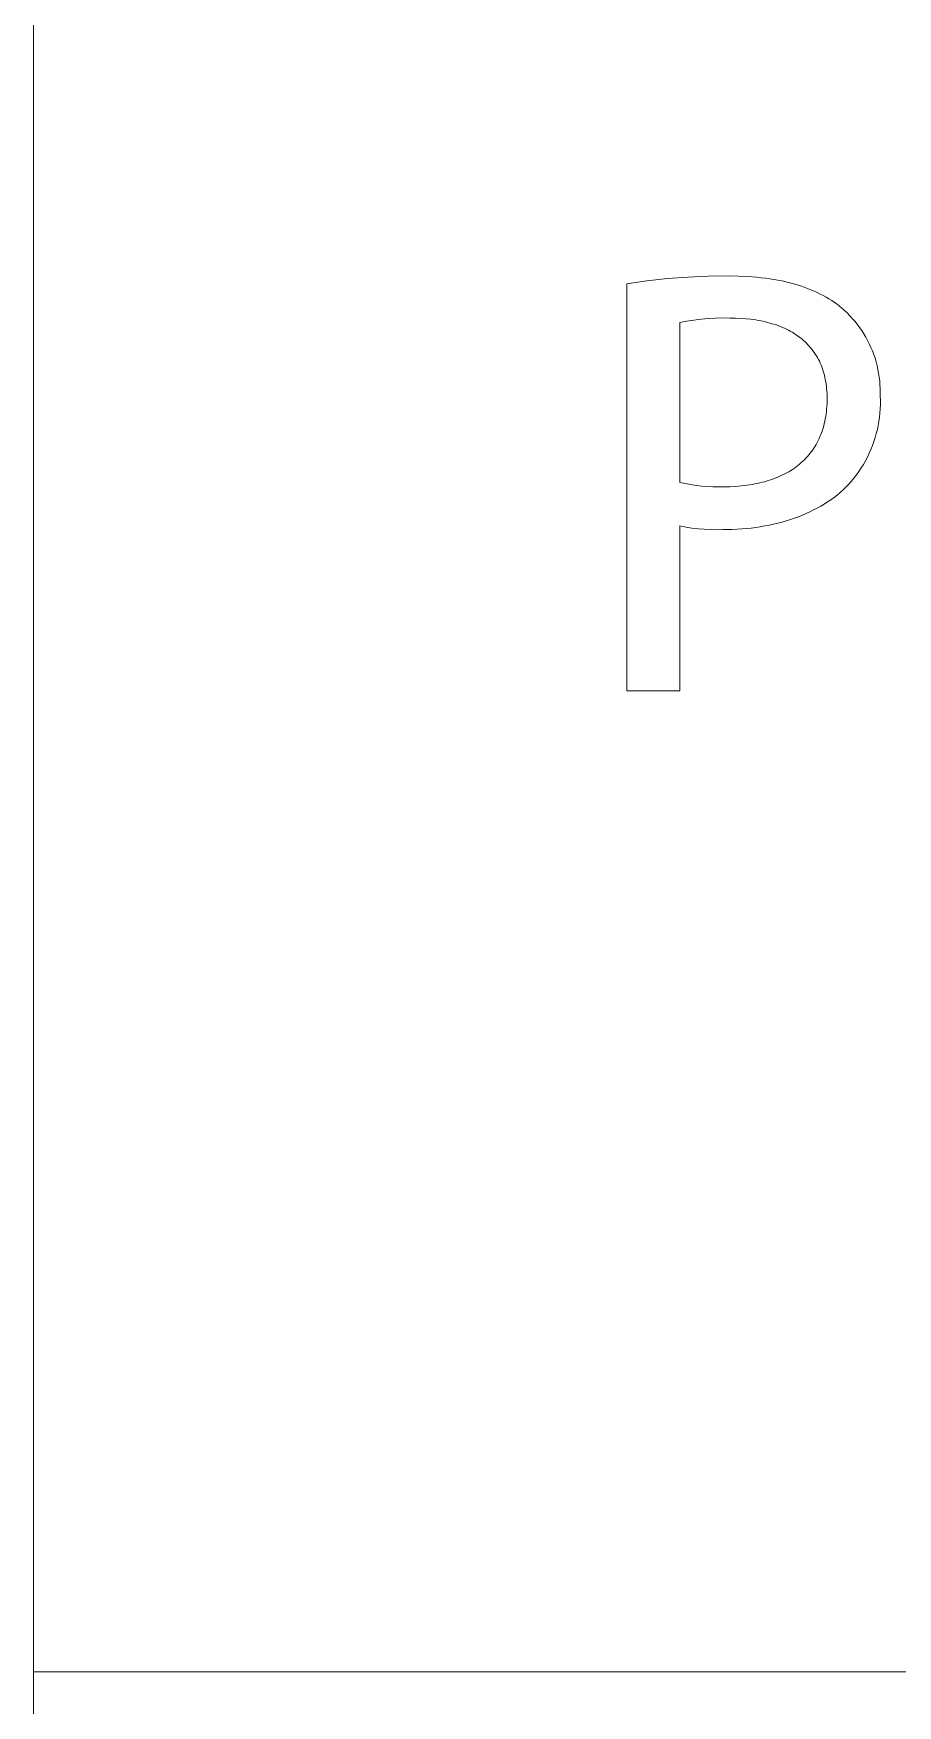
# Model space of a CAD drawing. Header units: millimetres. Extents: x -1893 to 2799, y -925 to 2353.
# Drawn here: x 1025.4 to 1091.8, y -796.1 to -667.6 of the extents above; entities that cross this region are included whole.
import ezdxf

# ---------------------------------------------------------------- set-up
doc = ezdxf.new("R2010")
doc.units = ezdxf.units.MM
doc.header["$MEASUREMENT"] = 0
doc.layers.add('Domyślny', color=7, linetype='Continuous', true_color=0x000000)

msp = doc.modelspace()

# ---------------------------------------------------------------- linework, layer by layer
at = {"layer": 'Domyślny', "color": 18, "lineweight": 15, "true_color": 0x000000}
for p, q in [((1025.42, -924.63), (1025.42, -400.13)), ((1075.72, -686.32), (1077.29, -686.25)), ((1077.29, -686.25), (1078.87, -686.23)), ((1078.87, -686.23), (1079.61, -686.24)), ((1079.61, -686.24), (1080.33, -686.28)), ((1080.33, -686.28), (1081.03, -686.33)), ((1071.02, -686.84), (1072.58, -686.61)), ((1071.02, -718.12), (1071.02, -686.84)), ((1072.58, -686.61), (1074.15, -686.44)), ((1074.15, -686.44), (1075.72, -686.32)), ((1081.03, -686.33), (1081.36, -686.37)), ((1081.36, -686.37), (1081.7, -686.41)), ((1081.7, -686.41), (1082.02, -686.45)), ((1082.02, -686.45), (1082.34, -686.5)), ((1082.34, -686.5), (1082.65, -686.56)), ((1082.65, -686.56), (1082.96, -686.62)), ((1082.96, -686.62), (1083.26, -686.69)), ((1083.26, -686.69), (1083.55, -686.76)), ((1083.55, -686.76), (1083.84, -686.84)), ((1083.84, -686.84), (1084.12, -686.92)), ((1084.12, -686.92), (1084.39, -687)), ((1084.39, -687), (1084.66, -687.09)), ((1084.66, -687.09), (1084.92, -687.19)), ((1084.92, -687.19), (1085.18, -687.29)), ((1085.18, -687.29), (1085.42, -687.4)), ((1085.42, -687.4), (1085.67, -687.51)), ((1085.67, -687.51), (1085.9, -687.62)), ((1085.9, -687.62), (1086.13, -687.74)), ((1086.13, -687.74), (1086.36, -687.86)), ((1086.36, -687.86), (1086.57, -687.99)), ((1086.57, -687.99), (1086.78, -688.13)), ((1086.78, -688.13), (1086.99, -688.26)), ((1086.99, -688.26), (1087.19, -688.41)), ((1087.19, -688.41), (1087.38, -688.55)), ((1087.38, -688.55), (1087.56, -688.7)), ((1087.56, -688.7), (1087.74, -688.86)), ((1087.74, -688.86), (1087.96, -689.06)), ((1075.65, -689.71), (1075.1, -689.81)), ((1075.1, -689.81), (1075.1, -702.11)), ((1076.19, -689.62), (1075.65, -689.71)), ((1076.74, -689.55), (1076.19, -689.62)), ((1077.3, -689.51), (1076.74, -689.55)), ((1077.85, -689.47), (1077.3, -689.51)), ((1078.41, -689.46), (1077.85, -689.47)), ((1078.96, -689.47), (1078.41, -689.46)), ((1079.38, -689.47), (1078.96, -689.47)), ((1079.79, -689.49), (1079.38, -689.47)), ((1080.18, -689.52), (1079.79, -689.49)), ((1080.57, -689.56), (1080.18, -689.52)), ((1080.95, -689.61), (1080.57, -689.56)), ((1081.14, -689.65), (1080.95, -689.61)), ((1081.32, -689.68), (1081.14, -689.65)), ((1081.5, -689.72), (1081.32, -689.68)), ((1081.68, -689.76), (1081.5, -689.72)), ((1081.85, -689.8), (1081.68, -689.76)), ((1082.03, -689.85), (1081.85, -689.8)), ((1082.19, -689.9), (1082.03, -689.85)), ((1082.36, -689.95), (1082.19, -689.9)), ((1082.53, -690), (1082.36, -689.95)), ((1082.69, -690.06), (1082.53, -690)), ((1082.84, -690.12), (1082.69, -690.06)), ((1083, -690.19), (1082.84, -690.12)), ((1087.96, -689.06), (1088.16, -689.27)), ((1088.16, -689.27), (1088.36, -689.49)), ((1088.36, -689.49), (1088.56, -689.72)), ((1088.56, -689.72), (1088.74, -689.95)), ((1088.74, -689.95), (1088.92, -690.19)), ((1083.15, -690.25), (1083, -690.19)), ((1083.3, -690.32), (1083.15, -690.25)), ((1083.45, -690.4), (1083.3, -690.32)), ((1083.59, -690.47), (1083.45, -690.4)), ((1083.73, -690.55), (1083.59, -690.47)), ((1083.87, -690.64), (1083.73, -690.55)), ((1084, -690.72), (1083.87, -690.64)), ((1084.13, -690.81), (1084, -690.72)), ((1084.26, -690.9), (1084.13, -690.81)), ((1084.38, -691), (1084.26, -690.9)), ((1084.5, -691.09), (1084.38, -691)), ((1084.62, -691.2), (1084.5, -691.09)), ((1084.73, -691.3), (1084.62, -691.2)), ((1084.84, -691.41), (1084.73, -691.3)), ((1084.95, -691.52), (1084.84, -691.41)), ((1088.92, -690.19), (1089.09, -690.43)), ((1089.09, -690.43), (1089.24, -690.68)), ((1089.24, -690.68), (1089.4, -690.93)), ((1089.4, -690.93), (1089.54, -691.19)), ((1089.54, -691.19), (1089.67, -691.46)), ((1085.05, -691.63), (1084.95, -691.52)), ((1085.16, -691.75), (1085.05, -691.63)), ((1085.25, -691.87), (1085.16, -691.75)), ((1085.34, -691.99), (1085.25, -691.87)), ((1085.43, -692.11), (1085.34, -691.99)), ((1085.52, -692.24), (1085.43, -692.11)), ((1085.6, -692.37), (1085.52, -692.24)), ((1085.68, -692.51), (1085.6, -692.37)), ((1085.76, -692.65), (1085.68, -692.51)), ((1085.83, -692.79), (1085.76, -692.65)), ((1089.67, -691.46), (1089.79, -691.73)), ((1089.79, -691.73), (1089.91, -692)), ((1089.91, -692), (1090.01, -692.28)), ((1090.01, -692.28), (1090.11, -692.56)), ((1090.11, -692.56), (1090.19, -692.84)), ((1085.89, -692.93), (1085.83, -692.79)), ((1085.96, -693.08), (1085.89, -692.93)), ((1086.02, -693.23), (1085.96, -693.08)), ((1086.07, -693.38), (1086.02, -693.23)), ((1086.12, -693.54), (1086.07, -693.38)), ((1086.17, -693.7), (1086.12, -693.54)), ((1086.22, -693.86), (1086.17, -693.7)), ((1086.26, -694.03), (1086.22, -693.86)), ((1090.19, -692.84), (1090.27, -693.13)), ((1090.27, -693.13), (1090.33, -693.42)), ((1090.33, -693.42), (1090.39, -693.71)), ((1090.39, -693.71), (1090.43, -694)), ((1090.43, -694), (1090.47, -694.3)), ((1086.29, -694.2), (1086.26, -694.03)), ((1086.32, -694.37), (1086.29, -694.2)), ((1086.35, -694.55), (1086.32, -694.37)), ((1086.37, -694.73), (1086.35, -694.55)), ((1086.39, -694.91), (1086.37, -694.73)), ((1086.41, -695.09), (1086.39, -694.91)), ((1086.42, -695.28), (1086.41, -695.09)), ((1086.43, -695.47), (1086.42, -695.28)), ((1090.47, -694.3), (1090.49, -694.59)), ((1090.49, -694.59), (1090.51, -694.89)), ((1090.51, -694.89), (1090.51, -695.18)), ((1090.51, -695.18), (1090.51, -695.48)), ((1086.37, -696.66), (1086.39, -696.47)), ((1086.39, -696.47), (1086.41, -696.27)), ((1086.41, -696.27), (1086.42, -696.07)), ((1086.42, -696.07), (1086.43, -695.87)), ((1086.43, -695.67), (1086.43, -695.47)), ((1086.43, -695.87), (1086.43, -695.67)), ((1090.51, -696.45), (1090.48, -696.77)), ((1090.51, -695.48), (1090.52, -695.8)), ((1090.52, -696.12), (1090.51, -696.45)), ((1090.52, -695.8), (1090.52, -696.12)), ((1086.12, -697.92), (1086.17, -697.75)), ((1086.17, -697.75), (1086.21, -697.57)), ((1086.21, -697.57), (1086.25, -697.4)), ((1086.25, -697.4), (1086.29, -697.22)), ((1086.29, -697.22), (1086.32, -697.03)), ((1086.32, -697.03), (1086.35, -696.85)), ((1086.35, -696.85), (1086.37, -696.66)), ((1090.35, -697.72), (1090.29, -698.04)), ((1090.41, -697.41), (1090.35, -697.72)), ((1090.45, -697.09), (1090.41, -697.41)), ((1090.48, -696.77), (1090.45, -697.09)), ((1085.58, -699.18), (1085.66, -699.03)), ((1085.66, -699.03), (1085.74, -698.88)), ((1085.74, -698.88), (1085.81, -698.73)), ((1085.81, -698.73), (1085.88, -698.57)), ((1085.88, -698.57), (1085.95, -698.41)), ((1085.95, -698.41), (1086.01, -698.25)), ((1086.01, -698.25), (1086.07, -698.09)), ((1086.07, -698.09), (1086.12, -697.92)), ((1090.02, -698.96), (1089.91, -699.27)), ((1090.12, -698.66), (1090.02, -698.96)), ((1090.21, -698.35), (1090.12, -698.66)), ((1090.29, -698.04), (1090.21, -698.35)), ((1084.56, -700.47), (1084.68, -700.36)), ((1084.68, -700.36), (1084.79, -700.24)), ((1084.79, -700.24), (1084.91, -700.12)), ((1084.91, -700.12), (1085.01, -699.99)), ((1085.01, -699.99), (1085.12, -699.86)), ((1085.12, -699.86), (1085.22, -699.73)), ((1085.22, -699.73), (1085.32, -699.6)), ((1085.32, -699.6), (1085.41, -699.46)), ((1085.41, -699.46), (1085.5, -699.32)), ((1085.5, -699.32), (1085.58, -699.18)), ((1089.38, -700.44), (1089.22, -700.72)), ((1089.53, -700.15), (1089.38, -700.44)), ((1089.67, -699.86), (1089.53, -700.15)), ((1089.8, -699.57), (1089.67, -699.86)), ((1089.91, -699.27), (1089.8, -699.57)), ((1082.52, -701.75), (1082.69, -701.68)), ((1082.69, -701.68), (1082.85, -701.6)), ((1082.85, -701.6), (1083.01, -701.53)), ((1083.01, -701.53), (1083.17, -701.45)), ((1083.17, -701.45), (1083.33, -701.36)), ((1083.33, -701.36), (1083.48, -701.28)), ((1083.48, -701.28), (1083.63, -701.19)), ((1083.63, -701.19), (1083.77, -701.1)), ((1083.77, -701.1), (1083.91, -701)), ((1083.91, -701), (1084.05, -700.9)), ((1084.05, -700.9), (1084.18, -700.8)), ((1084.18, -700.8), (1084.31, -700.69)), ((1084.31, -700.69), (1084.44, -700.58)), ((1084.44, -700.58), (1084.56, -700.47)), ((1088.68, -701.52), (1088.49, -701.77)), ((1088.87, -701.26), (1088.68, -701.52)), ((1089.05, -700.99), (1088.87, -701.26)), ((1089.22, -700.72), (1089.05, -700.99)), ((1075.1, -702.11), (1075.52, -702.19)), ((1075.52, -702.19), (1075.94, -702.27)), ((1075.94, -702.27), (1076.36, -702.33)), ((1076.36, -702.33), (1076.79, -702.38)), ((1076.79, -702.38), (1077.21, -702.41)), ((1077.21, -702.41), (1077.64, -702.43)), ((1077.64, -702.43), (1078.06, -702.44)), ((1078.06, -702.44), (1078.49, -702.43)), ((1078.49, -702.43), (1078.95, -702.43)), ((1078.95, -702.43), (1079.39, -702.41)), ((1079.39, -702.41), (1079.83, -702.37)), ((1079.83, -702.37), (1080.04, -702.35)), ((1080.04, -702.35), (1080.25, -702.32)), ((1080.25, -702.32), (1080.46, -702.29)), ((1080.46, -702.29), (1080.66, -702.26)), ((1080.66, -702.26), (1080.86, -702.22)), ((1080.86, -702.22), (1081.06, -702.18)), ((1081.06, -702.18), (1081.25, -702.14)), ((1081.25, -702.14), (1081.44, -702.09)), ((1081.44, -702.09), (1081.63, -702.05)), ((1081.63, -702.05), (1081.81, -701.99)), ((1081.81, -701.99), (1082, -701.94)), ((1082, -701.94), (1082.17, -701.88)), ((1082.17, -701.88), (1082.35, -701.81)), ((1082.35, -701.81), (1082.52, -701.75)), ((1087.42, -702.87), (1087.19, -703.07)), ((1087.65, -702.68), (1087.42, -702.87)), ((1087.86, -702.47), (1087.65, -702.68)), ((1088.07, -702.26), (1087.86, -702.47)), ((1088.28, -702.02), (1088.07, -702.26)), ((1088.49, -701.77), (1088.28, -702.02)), ((1085.39, -704.22), (1085.11, -704.36)), ((1085.67, -704.08), (1085.39, -704.22)), ((1085.94, -703.92), (1085.67, -704.08)), ((1086.2, -703.77), (1085.94, -703.92)), ((1086.46, -703.6), (1086.2, -703.77)), ((1086.71, -703.43), (1086.46, -703.6)), ((1086.96, -703.25), (1086.71, -703.43)), ((1087.19, -703.07), (1086.96, -703.25)), ((1075.57, -705.54), (1075.1, -705.45)), ((1075.1, -705.45), (1075.1, -718.12)), ((1076.03, -705.61), (1075.57, -705.54)), ((1080.94, -705.56), (1080.59, -705.61)), ((1081.29, -705.51), (1080.94, -705.56)), ((1081.64, -705.45), (1081.29, -705.51)), ((1081.98, -705.39), (1081.64, -705.45)), ((1082.31, -705.31), (1081.98, -705.39)), ((1082.64, -705.23), (1082.31, -705.31)), ((1082.97, -705.15), (1082.64, -705.23)), ((1083.29, -705.06), (1082.97, -705.15)), ((1083.61, -704.96), (1083.29, -705.06)), ((1083.92, -704.85), (1083.61, -704.96)), ((1084.22, -704.74), (1083.92, -704.85)), ((1084.53, -704.62), (1084.22, -704.74)), ((1084.82, -704.49), (1084.53, -704.62)), ((1085.11, -704.36), (1084.82, -704.49)), ((1076.51, -705.66), (1076.03, -705.61)), ((1076.98, -705.7), (1076.51, -705.66)), ((1077.45, -705.73), (1076.98, -705.7)), ((1077.92, -705.74), (1077.45, -705.73)), ((1078.4, -705.73), (1077.92, -705.74)), ((1078.77, -705.73), (1078.4, -705.73)), ((1079.14, -705.72), (1078.77, -705.73)), ((1079.51, -705.7), (1079.14, -705.72)), ((1079.87, -705.68), (1079.51, -705.7)), ((1080.23, -705.64), (1079.87, -705.68)), ((1080.59, -705.61), (1080.23, -705.64)), ((1075.1, -718.12), (1071.02, -718.12)), ((1025.42, -793.52), (2794.12, -793.52))]:
    msp.add_line(p, q, dxfattribs=at)

doc.saveas('drawing.dxf')
